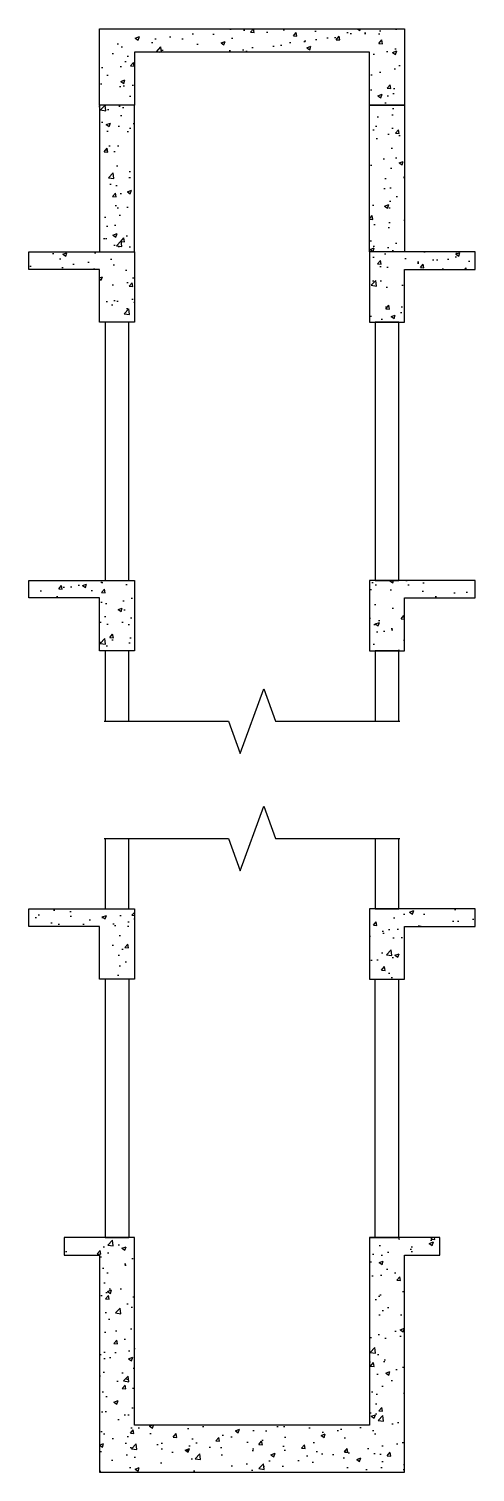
# Model space of a CAD drawing. Header units: millimetres. Extents: x -1900 to 1900, y -400 to 11900.
import ezdxf

# ---------------------------------------------------------------- set-up
doc = ezdxf.new("R2010")
doc.units = ezdxf.units.MM
doc.linetypes.add('CENTERX2', pattern=[4, 2.5, -0.5, 0.5, -0.5])
for name, color, linetype in [('TARAMA', 253, 'CENTERX2'), ('TAŞIYICI BETONARME', 232, 'Continuous'), ('TUĞLA DUVAR', 251, 'Continuous')]:
    doc.layers.add(name, color=color, linetype=linetype)
doc.layers.add('Wipeouts', color=7, linetype='Continuous', true_color=0xbcb7d9)
pattern_1 = [(50, (7e-12, 13750), (364.3693, -31.878), [38.1, -419.1]), (355, (7e-12, 13750), (-70.487, 382.114), [30.48, -335.281]), (100.4514, (30.36, 13747.34), (293.8825, 350.2355), [32.38, -356.1805]), (46.1842, (7e-12, 13851.6), (542.158, -84.085), [57.15, -628.65]), (96.6356, (45.2, 13844.6), (474.808, 494.852), [48.57, -534.271]), (351.184, (7e-12, 13851.6), (474.808, 494.852), [45.72, -502.92]), (21, (50.8, 13826.2), (303.229, -204.5304), [38.1, -419.1]), (326, (50.8, 13826.2), (123.604, 368.376), [30.48, -335.28]), (71.4514, (76.07, 13809.16), (426.833, 163.8455), [32.38, -356.18]), (37.5, (7e-12, 13750), (6.1772, 169.1101), [0, -331.216, 0, -340.36, 0, -336.55]), (7.5, (7e-12, 13750), (133.6393, 200.3611), [0, -194.056, 0, -323.596, 0, -128.27]), (327.5, (-113.28, 13750), (271.1812, -11.4575), [0, -127, 0, -396.24, 0, -525.78]), (317.5, (-164.08, 13750), (296.2584, 50.853), [0, -165.1, 0, -263.144, 0, -373.38])]

msp = doc.modelspace()

# ---------------------------------------------------------------- hatches: boundary and pattern name
at = {"layer": 'TARAMA'}
h = msp.add_hatch(dxfattribs=at)
h.set_pattern_fill('AR-CONC', color=256, scale=2)
h.set_pattern_definition(pattern_1)
h.paths.add_polyline_path([(1000, 11700), (-1000, 11700), (-1000, 11250), (-1300, 11250), (-1300, 11900), (1300, 11900), (1300, 11250), (1000, 11250)])
h = msp.add_hatch(dxfattribs=at)
h.set_pattern_fill('AR-CONC', color=256, scale=2)
h.set_pattern_definition(pattern_1)
h.paths.add_polyline_path([(1300, 11250), (1000, 11250), (1000, 10000), (1300, 10000)])
h.paths.add_polyline_path([(-1000, 11250), (-1300, 11250), (-1300, 10000), (-1000, 10000)])
h = msp.add_hatch(dxfattribs=at)
h.set_pattern_fill('AR-CONC', color=256, scale=2)
h.set_pattern_definition(pattern_1)
h.paths.add_polyline_path([(-1300, 9850), (-1900, 9850), (-1900, 10000), (-1000, 10000), (-1000, 9400), (-1300, 9400)])
h = msp.add_hatch(dxfattribs=at)
h.set_pattern_fill('AR-CONC', color=256, scale=2)
h.set_pattern_definition(pattern_1)
h.paths.add_polyline_path([(1300, 9850), (1900, 9850), (1900, 10000), (1000, 10000), (1000, 9400), (1300, 9400)])
h = msp.add_hatch(dxfattribs=at)
h.set_pattern_fill('AR-CONC', color=256, scale=2)
h.set_pattern_definition(pattern_1)
h.paths.add_polyline_path([(1300, 9850), (1900, 9850), (1900, 10000), (1000, 10000), (1000, 9400), (1300, 9400)])
h = msp.add_hatch(dxfattribs=at)
h.set_pattern_fill('AR-CONC', color=256, scale=2)
h.set_pattern_definition(pattern_1)
h.paths.add_polyline_path([(-1300, 7050), (-1900, 7050), (-1900, 7200), (-1000, 7200), (-1000, 6600), (-1300, 6600)])
h = msp.add_hatch(dxfattribs=at)
h.set_pattern_fill('AR-CONC', color=256, scale=2)
h.set_pattern_definition(pattern_1)
h.paths.add_polyline_path([(1300, 7050), (1900, 7050), (1900, 7200), (1000, 7200), (1000, 6600), (1300, 6600)])
h = msp.add_hatch(dxfattribs=at)
h.set_pattern_fill('AR-CONC', color=256, scale=2)
h.set_pattern_definition(pattern_1)
h.paths.add_polyline_path([(1300, 7050), (1900, 7050), (1900, 7200), (1000, 7200), (1000, 6600), (1300, 6600)])
h = msp.add_hatch(dxfattribs=at)
h.set_pattern_fill('AR-CONC', color=256, scale=2)
h.set_pattern_definition(pattern_1)
h.paths.add_polyline_path([(-1300, 4250), (-1900, 4250), (-1900, 4400), (-1000, 4400), (-1000, 3800), (-1300, 3800)])
h = msp.add_hatch(dxfattribs=at)
h.set_pattern_fill('AR-CONC', color=256, scale=2)
h.set_pattern_definition(pattern_1)
h.paths.add_polyline_path([(1300, 4250), (1900, 4250), (1900, 4400), (1000, 4400), (1000, 3800), (1300, 3800)])
h = msp.add_hatch(dxfattribs=at)
h.set_pattern_fill('AR-CONC', color=256, scale=2)
h.set_pattern_definition(pattern_1)
h.paths.add_polyline_path([(-1000, 1600), (-1600, 1600), (-1600, 1450), (-1300, 1450), (-1300, -400), (1300, -400), (1300, 1450), (1600, 1450), (1600, 1600), (1000, 1600), (1000, 0), (-1000, 0)])

# ---------------------------------------------------------------- linework, layer by layer
at = {"layer": 'TAŞIYICI BETONARME'}
for points in [[(1000, 11700), (-1000, 11700), (-1000, 11250), (-1300, 11250), (-1300, 11900), (1300, 11900), (1300, 11250), (1000, 11250)], [(-1000, 11250), (-1300, 11250), (-1300, 10000), (-1000, 10000)], [(1000, 11250), (1300, 11250), (1300, 10000), (1000, 10000)], [(-1300, 9850), (-1900, 9850), (-1900, 10000), (-1000, 10000), (-1000, 9400), (-1300, 9400)], [(1300, 9850), (1900, 9850), (1900, 10000), (1000, 10000), (1000, 9400), (1300, 9400)], [(1300, 9850), (1900, 9850), (1900, 10000), (1000, 10000), (1000, 9400), (1300, 9400)], [(-1300, 7050), (-1900, 7050), (-1900, 7200), (-1000, 7200), (-1000, 6600), (-1300, 6600)], [(1300, 7050), (1900, 7050), (1900, 7200), (1000, 7200), (1000, 6600), (1300, 6600)], [(1300, 7050), (1900, 7050), (1900, 7200), (1000, 7200), (1000, 6600), (1300, 6600)], [(-1300, 4250), (-1900, 4250), (-1900, 4400), (-1000, 4400), (-1000, 3800), (-1300, 3800)], [(1300, 4250), (1900, 4250), (1900, 4400), (1000, 4400), (1000, 3800), (1300, 3800)], [(-1000, 1600), (-1600, 1600), (-1600, 1450), (-1300, 1450), (-1300, -400), (1300, -400), (1300, 1450), (1600, 1450), (1600, 1600), (1000, 1600), (1000, 0), (-1000, 0)]]:
    msp.add_lwpolyline(points, close=True, dxfattribs=at)
at = {"layer": 'TUĞLA DUVAR'}
for points in [[(-1250, 7200), (-1050, 7200), (-1050, 9400), (-1250, 9400)], [(1050, 7200), (1250, 7200), (1250, 9400), (1050, 9400)], [(-1250, 4400), (-1050, 4400), (-1050, 6600), (-1250, 6600)], [(1050, 4400), (1250, 4400), (1250, 6600), (1050, 6600)]]:
    msp.add_lwpolyline(points, close=True, dxfattribs=at)
for points in [[(-1250, 3800), (-1250, 1600), (-1050, 1600)], [(-1050, 3800), (-1050, 1600)], [(1000, 1600), (1050, 1600), (1050, 3800)], [(1000, 1600), (1250, 1600), (1250, 3800)]]:
    msp.add_lwpolyline(points, dxfattribs=at)

# ---------------------------------------------------------------- next in the draw order: wipeouts: each hides what was drawn before it
msp.add_wipeout([(-1260, 5000), (-1260, 6000), (-200, 6000), (-100, 5725), (100, 6275), (200, 6000), (1260, 6000), (1260, 5000), (200, 5000), (100, 5275), (-100, 4725), (-200, 5000)]).dxf.layer = 'Wipeouts'

# ---------------------------------------------------------------- next in the draw order: linework, layer by layer
at = {"linetype": 'Continuous'}
for points in [[(-1260, 6000), (-200, 6000), (-100, 5725), (100, 6275), (200, 6000), (1260, 6000)], [(-1260, 5000), (-200, 5000), (-100, 4725), (100, 5275), (200, 5000), (1260, 5000)]]:
    msp.add_lwpolyline(points, dxfattribs=at)

doc.saveas('drawing.dxf')
